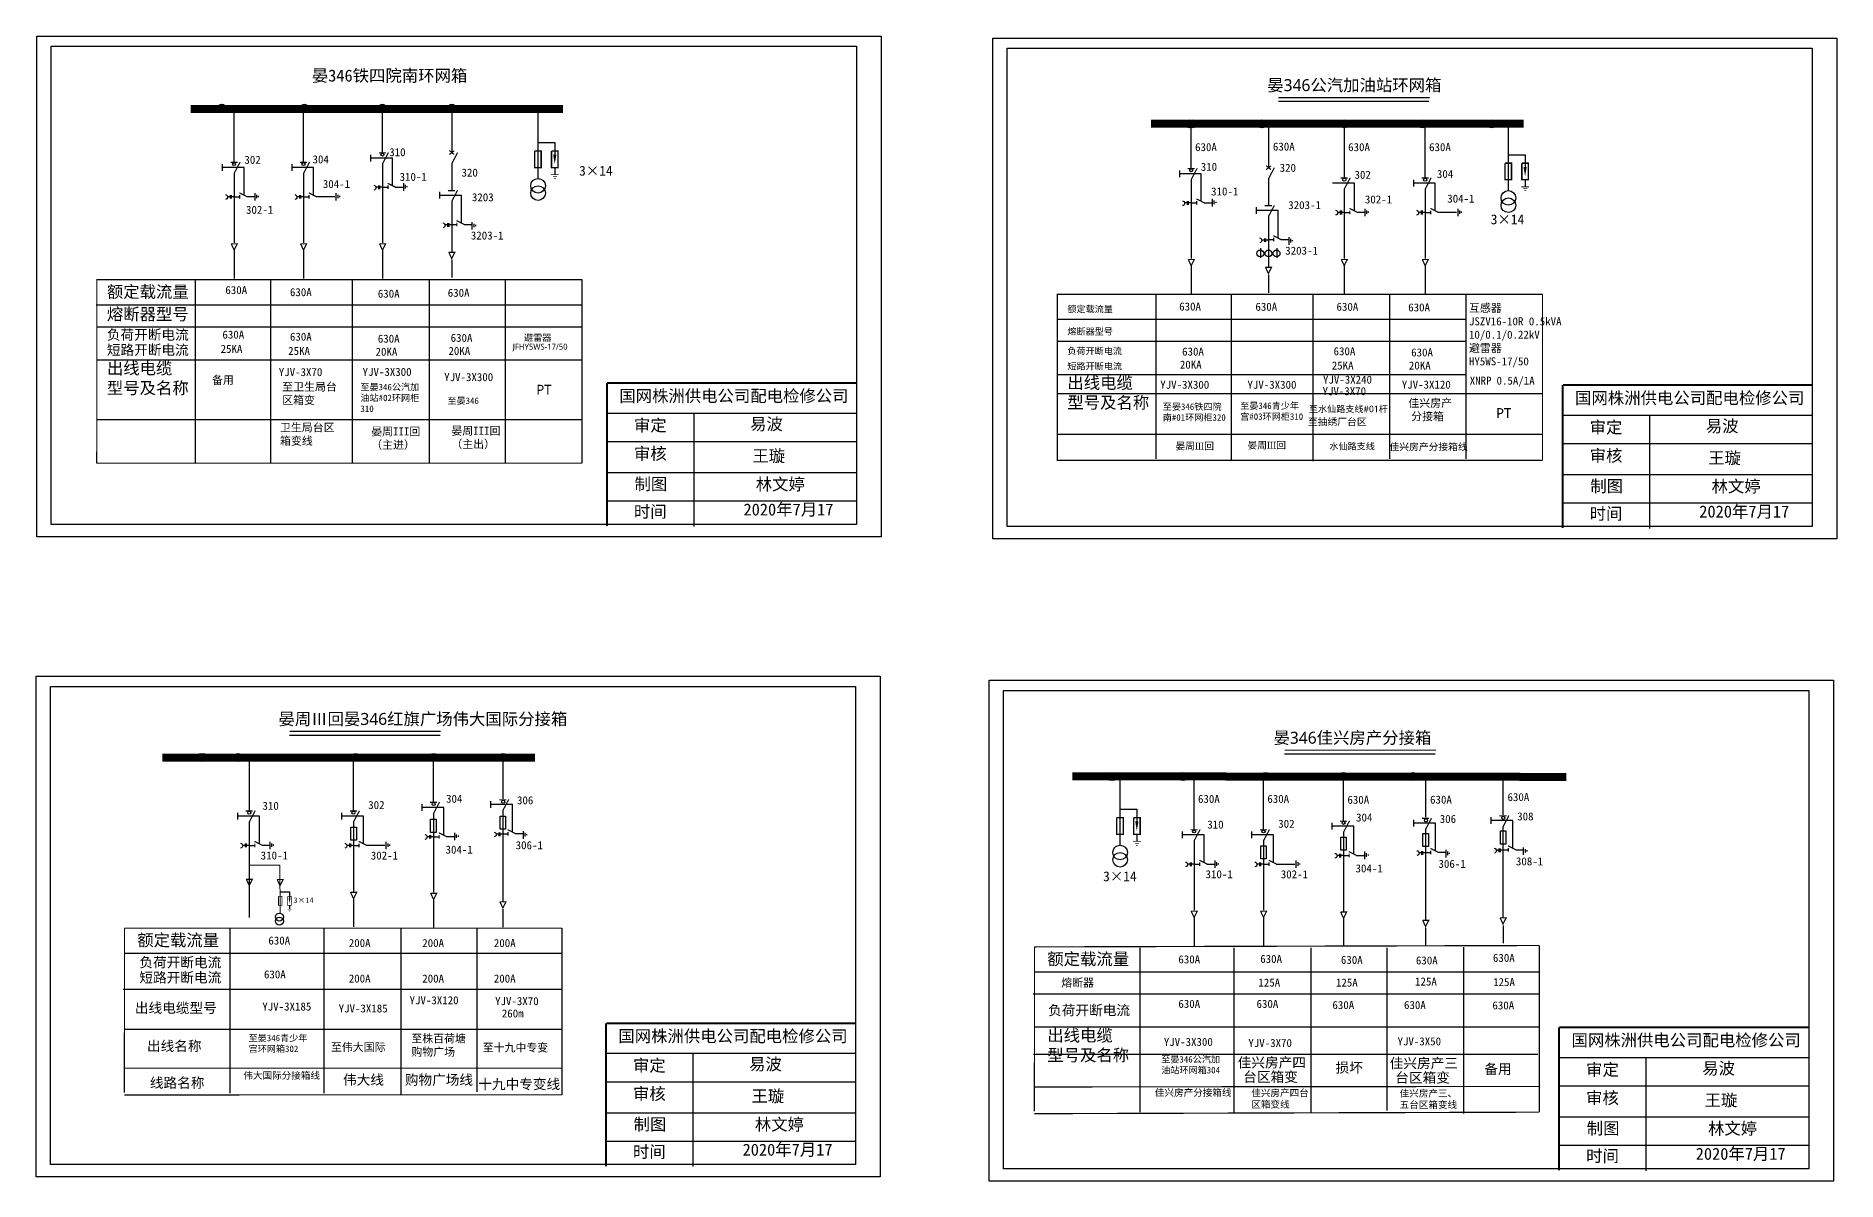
# Model space of a CAD drawing. Extents: x 39 to 764, y -299 to -13.
# Drawn here: x 38.7 to 488.7, y -299 to -12.8 of the extents above; entities that cross this region are included whole.
import ezdxf

# ---------------------------------------------------------------- set-up
doc = ezdxf.new("R2010")
doc.units = 0
doc.header["$LTSCALE"] = 0.774411
doc.linetypes.add('ACAD_ISO02W100', pattern=[15, 12, -3])
doc.linetypes.add('CENTER', pattern=[50.8, 31.75, -6.35, 6.35, -6.35])
doc.layers.get('0').update_dxf_attribs({"linetype": 'CONTINUOUS'})
doc.styles.add('_txtstyle_1.63_0_0', font='simsun.ttc', dxfattribs={"height": 1.625415})
doc.styles.add('_txtstyle_1.71_0_0', font='simsun.ttc', dxfattribs={"height": 1.709279})
doc.styles.add('HZ', font='msyh.ttf')
doc.styles.add('KaiTi_txtstyle_2.00_0_0', font='simkai.ttf', dxfattribs={"height": 2})
doc.styles.add('KaiTi_txtstyle_200.00_0_0200', font='simkai.ttf', dxfattribs={"height": 200})
doc.styles.get("Standard").update_dxf_attribs({"font": 'simkai.ttf', "height": 2.5})
doc.styles.add('STYLE1', font='txt.shx', dxfattribs={"height": 2.6})
doc.styles.add('字体', font='simkai_0.ttf', dxfattribs={"height": 2.5})
doc.styles.add('微软雅黑_txtstyle_1.63_0_0', font='msyh.ttf', dxfattribs={"height": 1.625415})
doc.styles.add('楷体_GB2312_txtstyle_3.00_0_0', font='simkai_0.ttf', dxfattribs={"height": 3})

# ---------------------------------------------------------------- blocks, each defined once
blk = doc.blocks.new('JD')
for points in [[(-2, 0.2), (-2, -0.2), (2, 0.2), (2, -0.2)], [(1, -1.2), (1, -0.8), (-1, -1.2), (-1, -0.8)], [(-0.5, -1.8), (-0.5, -2.2), (0.5, -1.8), (0.5, -2.2)]]:
    blk.add_trace(points)

msp = doc.modelspace()

# ---------------------------------------------------------------- linework, layer by layer
for p, q in [((88.14, -31.86), (88.14, -44.37)), ((105.48, -31.86), (105.48, -44.37)), ((125.2, -31.86), (125.2, -42)), ((142.56, -31.86), (142.56, -42)), ((327.28, -35.77), (327.28, -45.91)), ((346.63, -35.63), (346.63, -45.77)), ((365.53, -35.77), (365.53, -48.29)), ((385.75, -35.77), (385.75, -48.29)), ((125.26, -44.73), (125.26, -64.52)), ((142.56, -44.73), (142.56, -51.37)), ((88.2, -47.1), (88.2, -64.52)), ((105.54, -47.1), (105.54, -64.52)), ((327.34, -48.64), (327.34, -68.43)), ((346.63, -48.49), (346.63, -55.14)), ((88.2, -53.01), (89.58, -53.01)), ((91.39, -52.97), (93.28, -52.97)), ((105.54, -53.01), (106.92, -53.01)), ((108.73, -52.97), (113.36, -52.97)), ((125.26, -50.63), (126.65, -50.63)), ((128.45, -50.59), (130.34, -50.59)), ((365.59, -51.02), (365.59, -68.43)), ((385.81, -51.02), (385.81, -68.43)), ((142.56, -54.13), (142.56, -66.8)), ((142.56, -54.16), (142.56, -54.39)), ((327.34, -54.54), (328.72, -54.54)), ((330.53, -54.5), (332.42, -54.5)), ((346.63, -57.9), (346.63, -70.57)), ((346.63, -57.93), (346.63, -58.16)), ((365.59, -56.92), (366.97, -56.92)), ((368.78, -56.88), (370.66, -56.88)), ((385.81, -56.92), (387.19, -56.92)), ((389, -56.88), (393.64, -56.88)), ((142.48, -59.95), (143.86, -59.95)), ((145.67, -59.91), (147.55, -59.91)), ((88.19, -66.31), (88.19, -73.4)), ((105.53, -66.31), (105.53, -73.4)), ((125.26, -66.31), (125.26, -73.4)), ((344.64, -65.85), (344.64, -68.29)), ((346.55, -63.72), (347.94, -63.72)), ((348.71, -65.85), (348.71, -68.29)), ((349.74, -63.68), (351.63, -63.68)), ((327.33, -70.23), (327.33, -77.32)), ((365.58, -70.23), (365.58, -77.32)), ((385.8, -70.23), (385.8, -77.32)), ((78.5, -73.94), (78.5, -119.59)), ((97.29, -73.94), (97.29, -119.59)), ((117.71, -73.94), (117.71, -119.59)), ((136.9, -73.94), (136.9, -119.59)), ((155.94, -73.94), (155.94, -119.59)), ((53.74, -79.99), (175.12, -79.99)), ((318.49, -77.59), (318.49, -118.51)), ((337.29, -77.59), (337.29, -118.89)), ((357.7, -77.59), (357.7, -119.08)), ((376.89, -77.59), (376.89, -118.51)), ((395.93, -77.59), (395.93, -118.51)), ((54.03, -85.48), (175.12, -85.48)), ((293.73, -83.64), (337.29, -83.58)), ((294.02, -89.13), (337.29, -89.13)), ((54.03, -93.75), (175.12, -93.75)), ((294.02, -97.4), (395.93, -97.4)), ((293.95, -102.18), (415.04, -102.18)), ((155.32, -193.23), (155.32, -203.48)), ((91.92, -194), (91.92, -206.51)), ((117.96, -194), (117.96, -206.51)), ((137.97, -194.21), (137.97, -204.35)), ((385.9, -197.89), (385.9, -208.13)), ((405.25, -197.26), (405.25, -207.5)), ((328.01, -198.69), (328.01, -211.2)), ((345.35, -198.69), (345.35, -211.2)), ((365.35, -198.91), (365.35, -209.04)), ((155.32, -206.41), (155.32, -229.08)), ((155.32, -206.44), (155.32, -206.67)), ((91.98, -209.24), (92, -233.15)), ((118.02, -209.24), (118.02, -226.66)), ((138.03, -207.08), (138.03, -226.87)), ((385.9, -211.07), (385.9, -233.73)), ((385.9, -211.1), (385.9, -211.33)), ((405.25, -210.44), (405.25, -233.1)), ((405.25, -210.47), (405.25, -210.7)), ((91.98, -215.14), (93.36, -215.14)), ((95.17, -215.1), (97.06, -215.1)), ((118.02, -215.14), (119.41, -215.14)), ((121.22, -215.1), (125.85, -215.1)), ((138.03, -212.98), (139.42, -212.98)), ((141.22, -212.94), (143.11, -212.94)), ((155.25, -212.23), (156.63, -212.23)), ((158.44, -212.19), (160.32, -212.19)), ((328.07, -213.93), (328.07, -231.35)), ((345.4, -213.93), (345.4, -231.35)), ((365.41, -211.77), (365.41, -231.57)), ((328.07, -219.84), (329.45, -219.84)), ((331.26, -219.8), (333.14, -219.8)), ((345.4, -219.84), (346.79, -219.84)), ((348.6, -219.8), (353.23, -219.8)), ((365.41, -217.67), (366.8, -217.67)), ((368.6, -217.64), (370.49, -217.64)), ((385.82, -216.89), (387.2, -216.89)), ((389.01, -216.85), (390.9, -216.85)), ((405.17, -216.26), (406.56, -216.26)), ((408.36, -216.22), (410.25, -216.22)), ((118.02, -228.45), (118.02, -235.54)), ((138.03, -228.66), (138.03, -235.75)), ((328.06, -233.14), (328.06, -240.23)), ((345.4, -233.14), (345.4, -240.23)), ((365.41, -233.36), (365.41, -240.45)), ((87.13, -236.03), (87.13, -277.11)), ((110.64, -236.03), (110.64, -277.11)), ((129.83, -236.03), (129.83, -277.31)), ((148.87, -236.03), (148.87, -276.73)), ((60.81, -242.07), (170.12, -242.07)), ((314.51, -240.72), (314.51, -281.81)), ((338.02, -240.72), (338.02, -281.81)), ((357.21, -240.72), (357.21, -282)), ((376.25, -240.72), (376.25, -281.43)), ((288.19, -246.77), (414.32, -246.77)), ((60.47, -251.06), (170.12, -251.06)), ((287.85, -252.26), (414.32, -252.26)), ((288.37, -260.53), (414.32, -260.53)), ((60.99, -261.09), (170.12, -261.09)), ((287.98, -267.36), (413.93, -267.36))]:
    msp.add_line(p, q)
at = {"color": 0}
for p, q in [((164.11, -32.1), (164.11, -48.51)), ((406.57, -35.12), (406.57, -51.54)), ((164.09, -39.47), (168.32, -39.47)), ((168.32, -39.47), (168.32, -42.56)), ((406.55, -42.5), (410.78, -42.5)), ((410.78, -42.5), (410.78, -45.59)), ((168.32, -45.81), (168.32, -47.41)), ((410.78, -48.84), (410.78, -50.44)), ((309.55, -198.75), (309.55, -215.17)), ((309.53, -206.13), (313.76, -206.13)), ((313.76, -206.13), (313.76, -209.22)), ((313.76, -212.47), (313.76, -214.07)), ((99.74, -226.72), (102.04, -226.72)), ((102.04, -226.72), (102.04, -228.4)), ((102.04, -230.17), (102.04, -231.04))]:
    msp.add_line(p, q, dxfattribs=at)
at = {"linetype": 'Continuous'}
for p, q in [((93.34, -52.08), (93.34, -53.97)), ((93.78, -52.52), (93.78, -53.39)), ((94.21, -52.81), (94.21, -53.1)), ((113.65, -52.08), (113.65, -53.97)), ((114.09, -52.52), (114.09, -53.39)), ((114.52, -52.81), (114.52, -53.1)), ((130.51, -49.62), (130.51, -51.5)), ((130.95, -50.05), (130.95, -50.92)), ((131.38, -50.34), (131.38, -50.63)), ((332.59, -53.53), (332.59, -55.42)), ((333.02, -53.97), (333.02, -54.84)), ((333.46, -54.26), (333.46, -54.55)), ((370.73, -56), (370.73, -57.88)), ((371.17, -56.43), (371.17, -57.3)), ((371.6, -56.72), (371.6, -57.01)), ((393.93, -56), (393.93, -57.88)), ((394.36, -56.43), (394.36, -57.3)), ((394.8, -56.72), (394.8, -57.01)), ((147.63, -59.33), (147.63, -61.21)), ((148.07, -59.76), (148.07, -60.63)), ((148.5, -60.05), (148.5, -60.34)), ((351.71, -63.1), (351.71, -64.98)), ((352.14, -63.53), (352.14, -64.4)), ((352.58, -63.82), (352.58, -64.11)), ((181.39, -107.07), (243.76, -107.07)), ((203.04, -107.08), (203.04, -135.41)), ((420.21, -107.58), (482.58, -107.58)), ((441.86, -107.59), (441.86, -135.92)), ((181.39, -114.17), (243.76, -114.17)), ((420.21, -114.69), (482.58, -114.69)), ((181.39, -121.92), (243.76, -121.92)), ((420.21, -122.44), (482.58, -122.44)), ((181.39, -129.03), (243.76, -129.03)), ((420.21, -129.54), (482.58, -129.54)), ((97.12, -214.22), (97.12, -216.1)), ((97.56, -214.65), (97.56, -215.52)), ((97.99, -214.94), (97.99, -215.23)), ((126.14, -214.22), (126.14, -216.1)), ((126.58, -214.65), (126.58, -215.52)), ((127.01, -214.94), (127.01, -215.23)), ((143.28, -211.97), (143.28, -213.85)), ((143.72, -212.4), (143.72, -213.27)), ((144.15, -212.69), (144.15, -212.98)), ((160.4, -211.61), (160.4, -213.49)), ((160.84, -212.04), (160.84, -212.91)), ((161.27, -212.33), (161.27, -212.62)), ((410.33, -215.63), (410.33, -217.52)), ((333.21, -218.91), (333.21, -220.79)), ((333.65, -219.35), (333.65, -220.22)), ((334.08, -219.64), (334.08, -219.93)), ((353.52, -218.91), (353.52, -220.79)), ((353.96, -219.35), (353.96, -220.22)), ((354.39, -219.64), (354.39, -219.93)), ((370.66, -216.66), (370.66, -218.55)), ((371.1, -217.1), (371.1, -217.97)), ((371.53, -217.39), (371.53, -217.68)), ((390.97, -216.26), (390.97, -218.15)), ((391.41, -216.7), (391.41, -217.57)), ((391.84, -216.99), (391.84, -217.28)), ((410.76, -216.07), (410.76, -216.94)), ((411.2, -216.36), (411.2, -216.65)), ((181.17, -267.11), (243.53, -267.11)), ((202.81, -267.11), (202.81, -295.45)), ((419.32, -268.13), (481.69, -268.13)), ((440.97, -268.14), (440.97, -296.47)), ((181.17, -274.21), (243.53, -274.21)), ((419.32, -275.24), (481.69, -275.24)), ((181.17, -281.96), (243.53, -281.96)), ((419.32, -282.99), (481.69, -282.99)), ((181.17, -289.06), (243.53, -289.06)), ((419.32, -290.09), (481.69, -290.09))]:
    msp.add_line(p, q, dxfattribs=at)
at = {"linetype": 'CENTER'}
for p, q in [((142.56, -68.77), (142.56, -73.22)), ((346.64, -72.53), (346.64, -76.99)), ((155.33, -231.12), (155.33, -235.57)), ((385.91, -235.77), (385.91, -240.23)), ((405.26, -235.14), (405.26, -239.6))]:
    msp.add_line(p, q, dxfattribs=at)
at = {"ltscale": 1.337459}
for p, q in [((337.29, -83.64), (395.93, -83.64)), ((337.29, -89.13), (395.93, -89.13))]:
    msp.add_line(p, q, dxfattribs=at)
at = {"color": 7, "linetype": 'Continuous', "lineweight": 0, "ltscale": 1.028465}
for p, q in [((91.98, -220.07), (99.65, -220.07)), ((99.65, -220.07), (99.74, -232.1))]:
    msp.add_line(p, q, dxfattribs=at)
at = {"linetype": 'Continuous'}
for points in [[(38.93, -12.82), (249.88, -12.82), (249.88, -137.98), (38.93, -137.98)], [(277.75, -13.33), (488.7, -13.33), (488.7, -138.49), (277.75, -138.49)], [(243.72, -134.9), (42.52, -134.9), (42.52, -15.38), (243.72, -15.38)], [(482.54, -135.41), (281.34, -135.41), (281.34, -15.9), (482.54, -15.9)], [(38.7, -172.85), (249.66, -172.85), (249.66, -298.01), (38.7, -298.01)], [(243.5, -294.93), (42.29, -294.93), (42.29, -175.42), (243.5, -175.42)], [(276.86, -173.88), (487.81, -173.88), (487.81, -299.04), (276.86, -299.04)], [(481.65, -295.96), (280.45, -295.96), (280.45, -176.45), (481.65, -176.45)], [(117.39, -210.58), (118.78, -210.58), (118.78, -213.87), (117.39, -213.87)], [(137.27, -208.6), (138.66, -208.6), (138.66, -211.89), (137.27, -211.89)], [(154.66, -207.84), (156.05, -207.84), (156.05, -211.13), (154.66, -211.13)], [(344.72, -215.23), (346.11, -215.23), (346.11, -218.52), (344.72, -218.52)], [(364.71, -213.06), (366.1, -213.06), (366.1, -216.36), (364.71, -216.36)], [(385.25, -212.15), (386.64, -212.15), (386.64, -215.45), (385.25, -215.45)], [(404.6, -211.52), (405.99, -211.52), (405.99, -214.82), (404.6, -214.82)]]:
    msp.add_lwpolyline(points, close=True, dxfattribs=at)
for points, const_width in [([(77.31, -31.1), (170.4, -31.1)], 2), ([(349.12, -28.21), (386.91, -28.21)], 0.3), ([(317.31, -34.75), (410.4, -34.75)], 2), ([(87.31, -44.41), (89.08, -44.41)], 0.3), ([(88.2, -47.18), (89.7, -44.34)], 0.3), ([(104.65, -44.41), (106.42, -44.41)], 0.3), ([(105.54, -47.18), (107.04, -44.34)], 0.3), ([(124.38, -42.04), (126.15, -42.04)], 0.3), ([(125.26, -44.8), (126.76, -41.96)], 0.3), ([(141.98, -42.44), (143.2, -41.53)], 0.3), ([(142, -41.44), (143.17, -42.42)], 0.3), ([(142.56, -44.8), (144.05, -41.96)], 0.3), ([(126.57, -49.63), (128.57, -50.63)], 0.3), ([(326.45, -45.95), (328.22, -45.95)], 0.3), ([(327.34, -48.72), (328.84, -45.87)], 0.3), ([(346.06, -46.21), (347.28, -45.3)], 0.3), ([(346.07, -45.21), (347.25, -46.19)], 0.3), ([(346.63, -48.57), (348.13, -45.73)], 0.3), ([(364.7, -48.33), (366.47, -48.33)], 0.3), ([(365.59, -51.09), (367.09, -48.25)], 0.3), ([(384.92, -48.33), (386.69, -48.33)], 0.3), ([(385.81, -51.09), (387.31, -48.25)], 0.3), ([(89.51, -52.01), (91.51, -53.01)], 0.3), ([(89.58, -52.55), (89.58, -53.47)], 0.3), ([(106.84, -52.01), (108.84, -53.01)], 0.3), ([(106.92, -52.55), (106.92, -53.47)], 0.3), ([(126.65, -50.17), (126.65, -51.09)], 0.3), ([(141.66, -51.46), (143.43, -51.46)], 0.3), ([(142.55, -54.22), (144.05, -51.38)], 0.3), ([(328.65, -53.54), (330.65, -54.54)], 0.3), ([(328.72, -54.08), (328.72, -55)], 0.3), ([(345.74, -55.23), (347.51, -55.23)], 0.3), ([(346.62, -57.99), (348.12, -55.15)], 0.3), ([(366.89, -55.92), (368.89, -56.92)], 0.3), ([(366.97, -56.46), (366.97, -57.38)], 0.3), ([(387.11, -55.92), (389.11, -56.92)], 0.3), ([(387.19, -56.46), (387.19, -57.38)], 0.3), ([(143.78, -58.95), (145.78, -59.95)], 0.3), ([(143.86, -59.49), (143.86, -60.41)], 0.3), ([(347.86, -62.72), (349.86, -63.72)], 0.3), ([(87.45, -64.77), (88.97, -64.77), (88.19, -66.31), (87.47, -64.74)], 0.3), ([(104.78, -64.77), (106.31, -64.77), (105.53, -66.31), (104.8, -64.74)], 0.3), ([(124.51, -64.77), (126.04, -64.77), (125.26, -66.31), (124.53, -64.74)], 0.3), ([(141.82, -66.89), (143.34, -66.89), (142.56, -68.44), (141.84, -66.86)], 0.3), ([(347.94, -63.26), (347.94, -64.18)], 0.3), ([(326.59, -68.68), (328.11, -68.68), (327.33, -70.23), (326.61, -68.65)], 0.3), ([(345.89, -70.66), (347.42, -70.66), (346.64, -72.21), (345.91, -70.63)], 0.3), ([(364.84, -68.68), (366.36, -68.68), (365.58, -70.23), (364.85, -68.65)], 0.3), ([(385.06, -68.68), (386.58, -68.68), (385.8, -70.23), (385.07, -68.65)], 0.3), ([(53.74, -73.74), (175.19, -73.74)], 0.3), ([(53.88, -119.59), (53.89, -73.74)], 0.3), ([(175.12, -73.74), (175.12, -119.59)], 0.3), ([(293.73, -77.39), (415.19, -77.39)], 0.3), ([(293.87, -119.08), (293.88, -77.39)], 0.3), ([(415.12, -77.39), (415.12, -118.7)], 0.3), ([(175.19, -108.75), (53.74, -108.75)], 0.3), ([(415.19, -112.4), (293.73, -112.4)], 0.3), ([(175.19, -119.59), (53.74, -119.59)], 0.3), ([(415.19, -118.89), (293.73, -118.89)], 0.3), ([(102.05, -186.65), (139.85, -186.65)], 0.3), ([(70.25, -193.19), (163.34, -193.19)], 2), ([(350.69, -191.35), (388.48, -191.35)], 0.3), ([(297.63, -197.88), (421.05, -198.02)], 2), ([(91.09, -206.55), (92.86, -206.55)], 0.3), ([(91.98, -209.31), (93.48, -206.47)], 0.3), ([(117.14, -206.55), (118.91, -206.55)], 0.3), ([(118.02, -209.31), (119.52, -206.47)], 0.3), ([(137.15, -204.39), (138.92, -204.39)], 0.3), ([(138.03, -207.15), (139.53, -204.31)], 0.3), ([(154.43, -203.74), (156.2, -203.74)], 0.3), ([(155.32, -206.5), (156.82, -203.66)], 0.3), ([(156.55, -211.23), (158.55, -212.23)], 0.3), ([(327.18, -211.24), (328.95, -211.24)], 0.3), ([(328.07, -214.01), (329.57, -211.16)], 0.3), ([(344.52, -211.24), (346.29, -211.24)], 0.3), ([(345.4, -214.01), (346.9, -211.16)], 0.3), ([(364.53, -209.08), (366.3, -209.08)], 0.3), ([(365.41, -211.85), (366.91, -209)], 0.3), ([(385.01, -208.39), (386.78, -208.39)], 0.3), ([(385.89, -211.16), (387.39, -208.32)], 0.3), ([(404.36, -207.76), (406.13, -207.76)], 0.3), ([(405.24, -210.53), (406.74, -207.68)], 0.3), ([(93.29, -214.14), (95.29, -215.14)], 0.3), ([(93.36, -214.68), (93.36, -215.6)], 0.3), ([(119.33, -214.14), (121.33, -215.14)], 0.3), ([(119.41, -214.68), (119.41, -215.6)], 0.3), ([(139.34, -211.98), (141.34, -212.98)], 0.3), ([(139.42, -212.52), (139.42, -213.44)], 0.3), ([(156.63, -211.77), (156.63, -212.69)], 0.3), ([(387.13, -215.89), (389.13, -216.89)], 0.3), ([(406.48, -215.26), (408.48, -216.26)], 0.3), ([(406.56, -215.8), (406.56, -216.72)], 0.3), ([(329.38, -218.84), (331.37, -219.84)], 0.3), ([(329.45, -219.37), (329.45, -220.3)], 0.3), ([(346.71, -218.84), (348.71, -219.84)], 0.3), ([(346.79, -219.37), (346.79, -220.3)], 0.3), ([(366.72, -216.68), (368.72, -217.67)], 0.3), ([(366.8, -217.21), (366.8, -218.14)], 0.3), ([(387.2, -216.43), (387.2, -217.35)], 0.3), ([(91.23, -223.61), (92.75, -223.61), (91.97, -225.16), (91.25, -223.59)], 0.3), ([(98.93, -223.67), (100.45, -223.67), (99.67, -225.22), (98.95, -223.64)], 0.3), ([(117.27, -226.9), (118.8, -226.9), (118.02, -228.45), (117.29, -226.87)], 0.3), ([(137.28, -227.12), (138.81, -227.12), (138.03, -228.66), (137.3, -227.09)], 0.3), ([(154.59, -229.24), (156.11, -229.24), (155.33, -230.79), (154.61, -229.21)], 0.3), ([(327.32, -231.59), (328.84, -231.59), (328.06, -233.14), (327.33, -231.57)], 0.3), ([(344.65, -231.59), (346.18, -231.59), (345.4, -233.14), (344.67, -231.57)], 0.3), ([(364.66, -231.81), (366.19, -231.81), (365.41, -233.36), (364.68, -231.78)], 0.3), ([(385.16, -233.9), (386.69, -233.9), (385.91, -235.44), (385.18, -233.87)], 0.3), ([(404.51, -233.26), (406.04, -233.26), (405.26, -234.81), (404.53, -233.24)], 0.3), ([(60.79, -276.92), (60.8, -235.83)], 0.3), ([(60.8, -235.83), (170.12, -235.83)], 0.3), ([(170.12, -235.83), (170.12, -277.5)], 0.3), ([(288.17, -281.62), (288.18, -240.52)], 0.3), ([(288.18, -240.52), (414.32, -240.17)], 0.3), ([(395.43, -240.52), (395.43, -282.19)], 0.3), ([(414.32, -240.17), (414.32, -281.83)], 0.3), ([(170.12, -270.84), (60.64, -270.84)], 0.3), ([(170.12, -277.5), (60.79, -277.52)], 0.3), ([(414.32, -275.4), (288.02, -275.53)], 0.3), ([(414.32, -281.83), (288.17, -282.21)], 0.3)]:
    msp.add_lwpolyline(points, dxfattribs=dict(const_width=const_width))
for points in [[(349.12, -29.14), (386.73, -29.14)], [(85.25, -44.87), (85.25, -46.54)], [(102.58, -44.87), (102.58, -46.54)], [(122.31, -42.49), (122.31, -44.16)], [(324.39, -46.4), (324.39, -48.07)], [(382.85, -48.78), (382.85, -50.45)], [(87.19, -52.99), (86.56, -52.99)], [(87.19, -52.57), (87.19, -53.48)], [(87.47, -52.57), (87.47, -53.48)], [(88.2, -52.99), (87.47, -52.99)], [(104.53, -52.99), (103.89, -52.99)], [(104.53, -52.57), (104.53, -53.48)], [(104.81, -52.57), (104.81, -53.48)], [(105.53, -52.99), (104.81, -52.99)], [(124.25, -50.62), (123.62, -50.62)], [(124.25, -50.2), (124.25, -51.11)], [(124.53, -50.2), (124.53, -51.11)], [(125.26, -50.62), (124.53, -50.62)], [(139.52, -51.81), (139.52, -53.48)], [(326.33, -54.53), (325.7, -54.53)], [(326.33, -54.11), (326.33, -55.02)], [(326.61, -54.11), (326.61, -55.02)], [(327.34, -54.53), (326.61, -54.53)], [(343.6, -55.58), (343.6, -57.25)], [(364.58, -56.91), (363.95, -56.91)], [(364.58, -56.48), (364.58, -57.4)], [(364.86, -56.48), (364.86, -57.4)], [(365.58, -56.91), (364.86, -56.91)], [(384.8, -56.91), (384.17, -56.91)], [(384.8, -56.48), (384.8, -57.4)], [(385.08, -56.48), (385.08, -57.4)], [(385.8, -56.91), (385.08, -56.91)], [(141.55, -60.05), (140.91, -60.05)], [(141.55, -59.63), (141.55, -60.54)], [(141.83, -59.63), (141.83, -60.54)], [(142.55, -60.05), (141.83, -60.05)], [(345.62, -63.82), (344.99, -63.82)], [(345.62, -63.4), (345.62, -64.31)], [(345.9, -63.4), (345.9, -64.31)], [(346.63, -63.82), (345.9, -63.82)], [(102.05, -187.58), (139.66, -187.58)], [(350.69, -192.27), (388.3, -192.27)], [(89.03, -207), (89.03, -208.67)], [(115.07, -207), (115.07, -208.67)], [(135.08, -204.84), (135.08, -206.51)], [(152.29, -204.09), (152.29, -205.76)], [(362.46, -209.53), (362.46, -211.2)], [(382.87, -208.75), (382.87, -210.42)], [(402.22, -208.11), (402.22, -209.79)], [(90.97, -215.13), (90.34, -215.13)], [(90.97, -214.71), (90.97, -215.62)], [(91.25, -214.71), (91.25, -215.62)], [(91.98, -215.13), (91.25, -215.13)], [(117.01, -215.13), (116.38, -215.13)], [(117.01, -214.71), (117.01, -215.62)], [(117.3, -214.71), (117.3, -215.62)], [(118.02, -215.13), (117.3, -215.13)], [(137.02, -212.97), (136.39, -212.97)], [(137.02, -212.55), (137.02, -213.46)], [(137.3, -212.55), (137.3, -213.46)], [(138.03, -212.97), (137.3, -212.97)], [(154.32, -212.33), (153.68, -212.33)], [(154.32, -211.91), (154.32, -212.82)], [(154.6, -211.91), (154.6, -212.82)], [(155.32, -212.33), (154.6, -212.33)], [(325.11, -211.69), (325.11, -213.37)], [(342.45, -211.69), (342.45, -213.37)], [(404.24, -215.94), (404.24, -216.85)], [(404.52, -215.94), (404.52, -216.85)], [(327.06, -219.82), (326.43, -219.82)], [(327.06, -219.4), (327.06, -220.31)], [(327.34, -219.4), (327.34, -220.31)], [(328.06, -219.82), (327.34, -219.82)], [(344.4, -219.82), (343.76, -219.82)], [(344.4, -219.4), (344.4, -220.31)], [(344.68, -219.4), (344.68, -220.31)], [(345.4, -219.82), (344.68, -219.82)], [(364.4, -217.66), (363.77, -217.66)], [(364.4, -217.24), (364.4, -218.15)], [(364.68, -217.24), (364.68, -218.15)], [(365.41, -217.66), (364.68, -217.66)], [(384.89, -216.99), (384.26, -216.99)], [(384.89, -216.57), (384.89, -217.48)], [(385.17, -216.57), (385.17, -217.48)], [(385.89, -216.99), (385.17, -216.99)], [(404.24, -216.36), (403.61, -216.36)], [(405.25, -216.36), (404.52, -216.36)]]:
    msp.add_lwpolyline(points)
at = {"linetype": 'ACAD_ISO02W100'}
for points in [[(127.79, -50.16), (127.79, -43.32), (122.31, -43.32)], [(90.73, -52.54), (90.73, -45.7), (85.25, -45.7)], [(108.07, -52.54), (108.07, -45.7), (102.58, -45.7)], [(329.87, -54.07), (329.87, -47.24), (324.39, -47.24)], [(145.01, -59.48), (145.01, -52.65), (139.52, -52.65)], [(368.12, -56.45), (368.12, -49.61), (362.63, -49.61)], [(388.34, -56.45), (388.34, -49.61), (382.85, -49.61)], [(349.08, -63.25), (349.08, -56.41), (343.6, -56.41)], [(140.56, -212.51), (140.56, -205.67), (135.08, -205.67)], [(157.78, -211.76), (157.78, -204.93), (152.29, -204.93)], [(94.51, -214.67), (94.51, -207.84), (89.03, -207.84)], [(120.56, -214.67), (120.56, -207.84), (115.07, -207.84)], [(367.94, -217.2), (367.94, -210.37), (362.46, -210.37)], [(388.35, -216.42), (388.35, -209.58), (382.87, -209.58)], [(407.7, -215.79), (407.7, -208.95), (402.22, -208.95)], [(330.6, -219.37), (330.6, -212.53), (325.11, -212.53)], [(347.94, -219.37), (347.94, -212.53), (342.45, -212.53)]]:
    msp.add_lwpolyline(points, dxfattribs=at)
at = {"color": 0}
for points, const_width in [([(163.27, -41.58), (163.27, -45.71), (164.92, -45.71), (164.92, -41.58), (163.32, -41.58)], 0.349), ([(167.5, -41.58), (167.5, -45.71), (169.15, -45.71), (169.15, -41.58), (167.55, -41.58)], 0.349), ([(405.72, -44.61), (405.72, -48.74), (407.38, -48.74), (407.38, -44.61), (405.78, -44.61)], 0.349), ([(409.96, -44.61), (409.96, -48.74), (411.61, -48.74), (411.61, -44.61), (410.01, -44.61)], 0.349), ([(308.7, -208.24), (308.7, -212.37), (310.36, -212.37), (310.36, -208.24), (308.76, -208.24)], 0.349), ([(312.94, -208.24), (312.94, -212.37), (314.59, -212.37), (314.59, -208.24), (312.99, -208.24)], 0.349), ([(99.29, -227.87), (99.29, -230.11), (100.19, -230.11), (100.19, -227.87), (99.32, -227.87)], 0.19), ([(101.59, -227.87), (101.59, -230.11), (102.49, -230.11), (102.49, -227.87), (101.62, -227.87)], 0.19)]:
    msp.add_lwpolyline(points, dxfattribs=dict(at, const_width=const_width))
for points in [[(168.32, -42.51, 0.814, 0, 0), (168.32, -44.83, 0, 0, 0)], [(410.78, -45.54, 0.814, 0, 0), (410.78, -47.86, 0, 0, 0)], [(313.76, -209.17, 0.814, 0, 0), (313.76, -211.49, 0, 0, 0)], [(102.04, -228.38, 0.442, 0, 0), (102.04, -229.64, 0, 0, 0)]]:
    msp.add_lwpolyline(points, format="xyseb", dxfattribs=at)
for points in [[(86.02, -52.48, -0.877934), (86.04, -53.69)], [(103.36, -52.48, -0.877934), (103.38, -53.69)], [(123.08, -50.1, -0.877934), (123.11, -51.32)], [(325.16, -54.01, -0.877934), (325.18, -55.23)], [(363.41, -56.39, -0.877934), (363.43, -57.61)], [(383.63, -56.39, -0.877934), (383.65, -57.61)], [(140.38, -59.54, -0.877934), (140.4, -60.75)], [(344.45, -63.31, -0.877934), (344.47, -64.52)], [(89.8, -214.61, -0.877934), (89.82, -215.83)], [(115.85, -214.61, -0.877934), (115.87, -215.83)], [(135.85, -212.45, -0.877934), (135.88, -213.67)], [(153.15, -211.82, -0.877934), (153.17, -213.03)], [(403.07, -215.84, -0.877934), (403.09, -217.06)], [(325.89, -219.31, -0.877934), (325.91, -220.52)], [(343.23, -219.31, -0.877934), (343.25, -220.52)], [(363.23, -217.15, -0.877934), (363.26, -218.36)], [(383.72, -216.47, -0.877934), (383.74, -217.69)]]:
    msp.add_lwpolyline(points, format="xyb")
at = {"linetype": 'Continuous', "const_width": 0.5}
for points in [[(181.35, -99.57), (181.35, -135.29)], [(181.39, -99.57), (243.76, -99.57)], [(420.18, -100.08), (420.18, -135.81)], [(420.21, -100.08), (482.58, -100.08)], [(181.13, -259.6), (181.13, -295.33)], [(181.17, -259.6), (243.53, -259.6)], [(419.28, -260.63), (419.28, -296.36)], [(419.32, -260.63), (481.69, -260.63)]]:
    msp.add_lwpolyline(points, dxfattribs=at)
for centre, radius in [((85.09, -30.86), 0.996), ((85.19, -30.86), 0.996), ((105.77, -30.86), 0.996), ((125.25, -30.86), 0.996), ((142.6, -30.86), 0.996), ((326.97, -34.78), 0.996), ((327.59, -34.78), 0.996), ((344.93, -34.78), 0.996), ((345.02, -34.78), 0.996), ((365.61, -34.78), 0.996), ((385.08, -34.78), 0.996), ((402.43, -34.78), 0.996), ((88.2, -44.84), 0.384), ((105.54, -44.84), 0.384), ((125.26, -42.46), 0.384), ((327.34, -46.37), 0.384), ((365.59, -48.75), 0.384), ((385.81, -48.75), 0.384), ((344.6, -67.18), 0.866), ((346.65, -67.18), 0.866), ((348.66, -67.18), 0.866), ((79.91, -193.21), 0.996), ((80.53, -193.21), 0.996), ((89.16, -193.21), 0.996), ((89.25, -193.21), 0.996), ((118.54, -193.21), 0.996), ((138.02, -193.21), 0.996), ((155.37, -193.21), 0.996), ((307.29, -197.91), 0.996), ((307.91, -197.91), 0.996), ((325.24, -197.91), 0.996), ((325.34, -197.91), 0.996), ((345.92, -197.91), 0.996), ((365.4, -197.91), 0.996), ((382.75, -197.91), 0.996), ((91.98, -206.97), 0.384), ((118.02, -206.97), 0.384), ((138.03, -204.81), 0.384), ((155.42, -204.22), 0.384), ((328.07, -211.66), 0.384), ((345.4, -211.66), 0.384), ((365.41, -209.5), 0.384), ((386, -208.88), 0.384), ((405.35, -208.25), 0.384)]:
    msp.add_circle(centre, radius)
at = {"color": 0}
for centre, radius in [((164.14, -50.26), 1.83), ((164.14, -52.09), 1.83), ((406.6, -53.29), 1.83), ((406.6, -55.11), 1.83), ((309.58, -216.92), 1.83), ((309.58, -218.74), 1.83), ((99.51, -233.06), 0.993), ((99.51, -234.06), 0.993)]:
    msp.add_circle(centre, radius, dxfattribs=at)

# ---------------------------------------------------------------- block references
for p, xscale, yscale, zscale in [((168.35, -47.49), 0.4881768819863055, 0.4881768819186618, 0.4881768820053969), ((410.81, -50.51), 0.4881768819863055, 0.4881768819186618, 0.4881768820053969), ((313.79, -214.14), 0.4881768819863055, 0.4881768819186618, 0.4881768820053969), ((102.05, -231.08), 0.2653186870209439, 0.2653186869841804, 0.2653186870313182)]:
    msp.add_blockref('JD', p, dxfattribs=dict(at, xscale=xscale, yscale=yscale, zscale=zscale))

# ---------------------------------------------------------------- texts
for s, height, style, p in [('晏346公汽加油站环网箱', 3, 'HZ', (346.33, -26.6)), ('额定载流量', 3, 'HZ', (56.4, -78.25)), ('熔断器型号', 3, 'HZ', (56.4, -83.85)), ('额定载流量', 1.625, '微软雅黑_txtstyle_1.63_0_0', (296.4, -81.9)), ('短路开断电流', 2.5, 'HZ', (56.4, -92.53)), ('负荷开断电流', 2.5, 'HZ', (56.4, -88.74)), ('熔断器型号', 1.625, '微软雅黑_txtstyle_1.63_0_0', (296.4, -87.5)), ('出线电缆', 3, 'HZ', (56.4, -97.37)), ('短路开断电流', 1.625, '微软雅黑_txtstyle_1.63_0_0', (296.4, -96.18)), ('负荷开断电流', 1.625, '微软雅黑_txtstyle_1.63_0_0', (296.4, -92.38)), ('型号及名称', 3, 'HZ', (56.4, -102.3)), ('出线电缆', 3, 'HZ', (296.4, -101.01)), ('PT', 2.5, 'HZ', (163.72, -102.5)), ('型号及名称', 3, 'HZ', (296.4, -105.95)), ('佳兴房产', 2, 'HZ', (381.61, -105.58)), ('至水仙路支线#01杆', 1.625, '微软雅黑_txtstyle_1.63_0_0', (356.75, -106.86)), ('分接箱', 2, 'HZ', (382.32, -108.9)), ('PT', 2.5, 'HZ', (403.53, -108.33)), ('至抽绣厂台区', 1.745, 'HZ', (356.52, -110.14)), ('晏周III回', 1.745, 'HZ', (323.39, -116.19)), ('晏周III回', 1.745, 'HZ', (341.4, -115.98)), ('佳兴房产分接箱线', 1.745, 'HZ', (376.89, -116.39)), ('晏周Ⅲ回晏346红旗广场伟大国际分接箱', 3, 'HZ', (99.27, -185.04)), ('晏346佳兴房产分接箱', 3, 'HZ', (347.9, -189.73)), ('额定载流量', 3, 'HZ', (64, -240.33)), ('负荷开断电流', 2.5, 'HZ', (64.53, -245.63)), ('额定载流量', 3, 'HZ', (291.38, -245.03)), ('短路开断电流', 2.5, 'HZ', (64.53, -249.42)), ('出线电缆型号', 2.5, 'HZ', (63.41, -257.02)), ('负荷开断电流', 2.5, 'HZ', (291.6, -257.6)), ('出线电缆', 3, 'HZ', (291.38, -264.15)), ('出线名称', 2.5, 'HZ', (66.42, -266.54)), ('型号及名称', 3, 'HZ', (291.38, -269.08)), ('佳兴房产四', 2.5, 'HZ', (338.96, -270.66)), ('损坏', 2.5, 'HZ', (363.41, -271.95)), ('佳兴房产三', 2.5, 'HZ', (376.95, -270.84)), ('备用', 2.5, 'HZ', (400.59, -272.29)), ('线路名称', 2.5, 'HZ', (67.15, -275.74)), ('伟大线', 2.5, 'HZ', (115.41, -274.97)), ('购物广场线', 2.5, 'HZ', (130.85, -274.99)), ('十九中专变线', 2.5, 'HZ', (149.21, -276.08)), ('台区箱变', 2.5, 'HZ', (340.35, -274.26)), ('台区箱变', 2.5, 'HZ', (378.34, -274.44))]:
    msp.add_text(s, height=height, dxfattribs=dict(style=style)).set_placement(p)
for s, p in [('630A', (328.31, -41.6)), ('630A', (347.76, -41.46)), ('630A', (366.56, -41.6)), ('630A', (386.78, -41.6)), ('302', (90.77, -44.77)), ('304', (107.79, -44.65)), ('310', (126.96, -42.86)), ('310', (329.73, -46.52)), ('320', (349.44, -46.77)), ('304-1', (110.37, -50.81)), ('310-1', (129.55, -49.02)), ('320', (145.02, -47.97)), ('302', (368.15, -48.51)), ('304', (388.74, -48.31)), ('3203', (147.61, -54.13)), ('310-1', (332.31, -52.68)), ('302-1', (370.74, -54.67)), ('304-1', (391.33, -54.47)), ('302-1', (91.17, -57.27)), ('3203-1', (351.59, -56.09)), ('3203-1', (147.35, -63.69)), ('3203-1', (350.84, -67.48)), ('630A', (86.01, -77.33)), ('630A', (102.15, -77.85)), ('630A', (124.11, -78.22)), ('630A', (141.58, -78.01)), ('630A', (324.34, -81.44)), ('630A', (343.39, -81.5)), ('630A', (363.65, -81.5)), ('630A', (381.57, -81.66)), ('630A', (85.28, -88.46)), ('630A', (102.15, -88.98)), ('630A', (124.11, -89.47)), ('630A', (142.31, -89.27)), ('25KA', (84.83, -92.02)), ('25KA', (101.71, -92.54)), ('20KA', (123.54, -92.75)), ('20KA', (141.75, -92.54)), ('20KA', (324.51, -95.97)), ('630A', (325.07, -92.7)), ('25KA', (362.47, -96.19)), ('630A', (362.92, -92.62)), ('20KA', (381.74, -96.19)), ('630A', (382.31, -92.91)), ('YJV-3X70', (99.36, -97.83)), ('YJV-3X300', (120.3, -97.78)), ('YJV-3X300', (140.69, -99.09)), ('YJV-3X300', (319.61, -100.99)), ('YJV-3X240', (360.27, -99.72)), ('YJV-3X120', (379.96, -100.96)), ('XNRP', (396.94, -99.96)), ('0.5A/1A', (403.64, -99.97)), ('YJV-3X300', (341.4, -101)), ('YJV-3X70', (360.16, -102.6)), ('304', (141.16, -204.48)), ('630A', (406.38, -204.07)), ('310', (95.28, -206.25)), ('302', (121.71, -206.05)), ('306', (158.88, -204.87)), ('630A', (329.04, -204.52)), ('630A', (346.37, -204.52)), ('630A', (366.38, -204.74)), ('630A', (387.03, -204.7)), ('308', (408.8, -208.9)), ('310', (331.37, -210.94)), ('302', (349.09, -210.74)), ('304', (368.54, -209.17)), ('306', (389.45, -209.53)), ('304-1', (141.03, -217.2)), ('306-1', (158.55, -216.1)), ('310-1', (94.84, -218.67)), ('302-1', (122.35, -218.68)), ('304-1', (368.41, -221.89)), ('306-1', (389.13, -220.76)), ('308-1', (408.48, -220.13)), ('310-1', (330.93, -223.36)), ('302-1', (349.73, -223.37)), ('630A', (96.76, -239.93)), ('200A', (116.85, -240.55)), ('200A', (135.21, -240.55)), ('200A', (153.1, -240.55)), ('630A', (324.14, -244.63)), ('630A', (344.6, -244.52)), ('630A', (364.75, -244.77)), ('630A', (383.49, -244.9)), ('630A', (402.74, -244.26)), ('630A', (95.66, -248.39)), ('200A', (116.85, -249.43)), ('200A', (135.21, -249.43)), ('200A', (153.09, -249.43)), ('YJV-3X185', (95.25, -256.43)), ('YJV-3X185', (114.32, -256.9)), ('YJV-3X120', (132.04, -254.86)), ('YJV-3X70', (153.41, -255.07)), ('260m', (155.09, -258.14)), ('630A', (324.14, -255.76)), ('630A', (343.67, -255.76)), ('630A', (362.63, -256.05)), ('630A', (380.52, -256.05)), ('630A', (402.61, -256.14)), ('至伟大国际', (112.4, -266.57)), ('至十九中专变', (150.32, -266.69)), ('YJV-3X300', (320.5, -265.27)), ('YJV-3X70', (341.63, -265.54)), ('YJV-3X50', (378.9, -265.13))]:
    msp.add_text(s, height=2).set_placement(p)
for s, height, p in [('3×14', 2.469, (174.4, -47.73)), ('3×14', 2.469, (402.18, -59.89)), ('避雷器', 1.638, (160.62, -89.05)), ('3×14', 2.469, (305.33, -224.11)), ('3×14', 1.342, (103.03, -229.5))]:
    msp.add_text(s, height=height, dxfattribs=at).set_placement(p)
at = {"color": 0, "style": 'HZ'}
msp.add_text('JFHY5WS-17/50', height=1.474, dxfattribs=at).set_placement((157.83, -91.23))
at = {"color": 1, "linetype": 'Continuous', "attachment_point": 1, "style": 'STYLE1'}
for s, insert, char_height, width in [('{\\fSimSun|b0|i0|c134|p2;\\C7;晏346铁四院南环网箱}', (107.61, -21.21), 3, 45.0418), ('{\\fSimSun|b0|i0|c134|p2;\\C7;备用}', (82.68, -97.81), 2, 15.4635), ('{\\fSimSun|b0|i0|c134|p2;\\C7;至卫生局台区箱变}', (100.22, -99.51), 2, 15.4635), ('{\\fKaiTi_GB2312|b0|i0|c134|p49;\\C7;至晏346公汽加油站#02环网柜310}', (119.76, -99.76), 1.6254, 16.4726), ('{\\fKaiTi_GB2312|b0|i0|c134|p49;\\C7;至晏346}', (141.5, -103.18), 1.6254, 16.4726), ('{\\fKaiTi_GB2312|b0|i0|c134|p49;\\C7;至晏346铁四院南#01环网柜320}', (320.24, -104.66), 1.6254, 16.4726), ('{\\fKaiTi_GB2312|b0|i0|c134|p49;\\C7;至晏346青少年宫#03环网柜310}', (339.59, -104.43), 1.6254, 16.4726), ('{\\fSimSun|b0|i0|c134|p2;\\C7;卫生局台区箱变线}', (99.66, -109.69), 2, 15.4635), ('{\\fSimSun|b0|i0|c134|p2;\\C7;晏周III回（主进）}', (122.45, -110.68), 2, 15.4635), ('{\\fSimSun|b0|i0|c134|p2;\\C7;晏周III回（主出）}', (142.47, -110.51), 2, 15.4635)]:
    msp.add_mtext(s, dxfattribs=dict(at, insert=insert, char_height=char_height, width=width))
at = {"linetype": 'Continuous', "attachment_point": 1}
for s, insert, char_height, width, style in [('\\A1;{\\fSimSun|b0|i0|c134|p2;互感器\\PJSZV16-10R 0.5kVA\\P10/0.1/0.22kV\\P避雷器\\PHY5WS-17/50}', (396.75, -79.81), 2, 33.191, 'KaiTi_txtstyle_2.00_0_0'), ('国网株洲供电公司配电检修公司', (184.44, -101.28), 3, 82.0179, '字体'), ('国网株洲供电公司配电检修公司', (423.26, -101.79), 3, 82.0179, '字体'), ('{\\fSimSun|b0|i0|c134|p2;易波}', (217.11, -108.3), 3, 23.4615, '字体'), ('审定', (188.09, -108.63), 3, 23.4615, '字体'), ('审定', (426.91, -109.14), 3, 23.4615, '字体'), ('{\\fSimSun|b0|i0|c134|p2;易波}', (455.93, -108.81), 3, 23.4615, '字体'), ('审核', (188.09, -115.7), 3, 23.4615, '字体'), ('{\\fSimSun|b0|i0|c134|p2;王璇}', (217.69, -116.27), 3, 33.0539, '字体'), ('审核', (426.91, -116.21), 3, 23.4615, '字体'), ('{\\fSimSun|b0|i0|c134|p2;王璇}', (456.52, -116.78), 3, 33.0539, '字体'), ('制图', (188.25, -123.32), 3, 23.4615, '字体'), ('林文婷', (218.54, -123.37), 3, 38.7889, '楷体_GB2312_txtstyle_3.00_0_0'), ('制图', (427.07, -123.83), 3, 23.4615, '字体'), ('林文婷', (457.36, -123.88), 3, 38.7889, '楷体_GB2312_txtstyle_3.00_0_0'), ('时间', (188.09, -130.2), 3, 23.4615, '字体'), ('{\\fSimSun|b0|i0|c134|p2;2020年7月17}', (215.48, -129.68), 3, 31.0354, '楷体_GB2312_txtstyle_3.00_0_0'), ('时间', (426.91, -130.71), 3, 23.4615, '字体'), ('{\\fSimSun|b0|i0|c134|p2;2020年7月17}', (454.3, -130.19), 3, 31.0354, '楷体_GB2312_txtstyle_3.00_0_0'), ('国网株洲供电公司配电检修公司', (184.21, -261.31), 3, 82.0179, '字体'), ('国网株洲供电公司配电检修公司', (422.37, -262.34), 3, 82.0179, '字体'), ('审定', (187.86, -268.66), 3, 23.4615, '字体'), ('{\\fSimSun|b0|i0|c134|p2;易波}', (216.88, -268.33), 3, 23.4615, '字体'), ('审定', (426.02, -269.69), 3, 23.4615, '字体'), ('{\\fSimSun|b0|i0|c134|p2;易波}', (455.04, -269.36), 3, 23.4615, '字体'), ('伟大国际分接箱线', (90.51, -271.8), 1.709, 18.5526, '_txtstyle_1.71_0_0'), ('审核', (187.86, -275.73), 3, 23.4615, '字体'), ('{\\fSimSun|b0|i0|c134|p2;王璇}', (217.47, -276.3), 3, 33.0539, '字体'), ('{\\fSimSun|b0|i0|c134|p54;佳兴房产分接箱线}', (318.27, -276.09), 1.7093, 18.5526, 'STYLE1'), ('{\\fSimSun|b0|i0|c134|p54;佳兴房产四台区箱变线}', (342.36, -276.17), 1.7093, 14.515, '_txtstyle_1.71_0_0'), ('{\\fSimSun|b0|i0|c134|p54;佳兴房产三、五台区箱变线}', (379.43, -276.27), 1.7093, 15.3406, '_txtstyle_1.71_0_0'), ('审核', (426.02, -276.76), 3, 23.4615, '字体'), ('{\\fSimSun|b0|i0|c134|p2;王璇}', (455.63, -277.33), 3, 33.0539, '字体'), ('制图', (188.02, -283.35), 3, 23.4615, '字体'), ('林文婷', (218.31, -283.4), 3, 38.7889, '楷体_GB2312_txtstyle_3.00_0_0'), ('制图', (426.18, -284.38), 3, 23.4615, '字体'), ('林文婷', (456.47, -284.43), 3, 38.7889, '楷体_GB2312_txtstyle_3.00_0_0'), ('时间', (187.86, -290.23), 3, 23.4615, '字体'), ('{\\fSimSun|b0|i0|c134|p2;2020年7月17}', (215.25, -289.71), 3, 31.0354, '楷体_GB2312_txtstyle_3.00_0_0'), ('时间', (426.02, -291.26), 3, 23.4615, '字体'), ('{\\fSimSun|b0|i0|c134|p2;2020年7月17}', (453.41, -290.74), 3, 31.0354, '楷体_GB2312_txtstyle_3.00_0_0')]:
    msp.add_mtext(s, dxfattribs=dict(at, insert=insert, char_height=char_height, width=width, style=style))
at = {"color": 7, "linetype": 'Continuous', "attachment_point": 1, "style": '_txtstyle_1.63_0_0'}
for s, insert, char_height, width in [('水仙路支线', (361.86, -114.56), 1.625, 21.6906), ('{\\fKaiTi_GB2312|b0|i0|c134|p49;\\C7;至晏346青少年宫环网箱302', (91.82, -262.48), 1.6254, 16.4726)]:
    msp.add_mtext(s, dxfattribs=dict(at, insert=insert, char_height=char_height, width=width))
at = {"color": 7, "linetype": 'Continuous', "lineweight": 0, "ltscale": 1.291915, "char_height": 2, "attachment_point": 1, "style": 'KaiTi_txtstyle_200.00_0_0200'}
for s, insert in [('熔断器', (294.87, -248.46)), ('125A', (344.13, -248.44)), ('125A', (363.51, -248.44)), ('125A', (383.28, -248.18)), ('125A', (402.79, -248.31))]:
    msp.add_mtext(s, dxfattribs=dict(at, insert=insert))
at = {"insert": (132.49, -262.42), "char_height": 2, "width": 29.4875, "attachment_point": 1}
msp.add_mtext('至株百荷塘\\P购物广场', dxfattribs=at)
at = {"color": 1, "linetype": 'Continuous', "true_color": 0xff0000, "insert": (319.85, -267.81), "char_height": 1.6254, "width": 16.4726, "attachment_point": 1, "style": '_txtstyle_1.63_0_0'}
msp.add_mtext('{\\fKaiTi_GB2312|b0|i0|c134|p49;\\C7;至晏346公汽加油站环网箱304}', dxfattribs=at)

doc.saveas('drawing.dxf')
